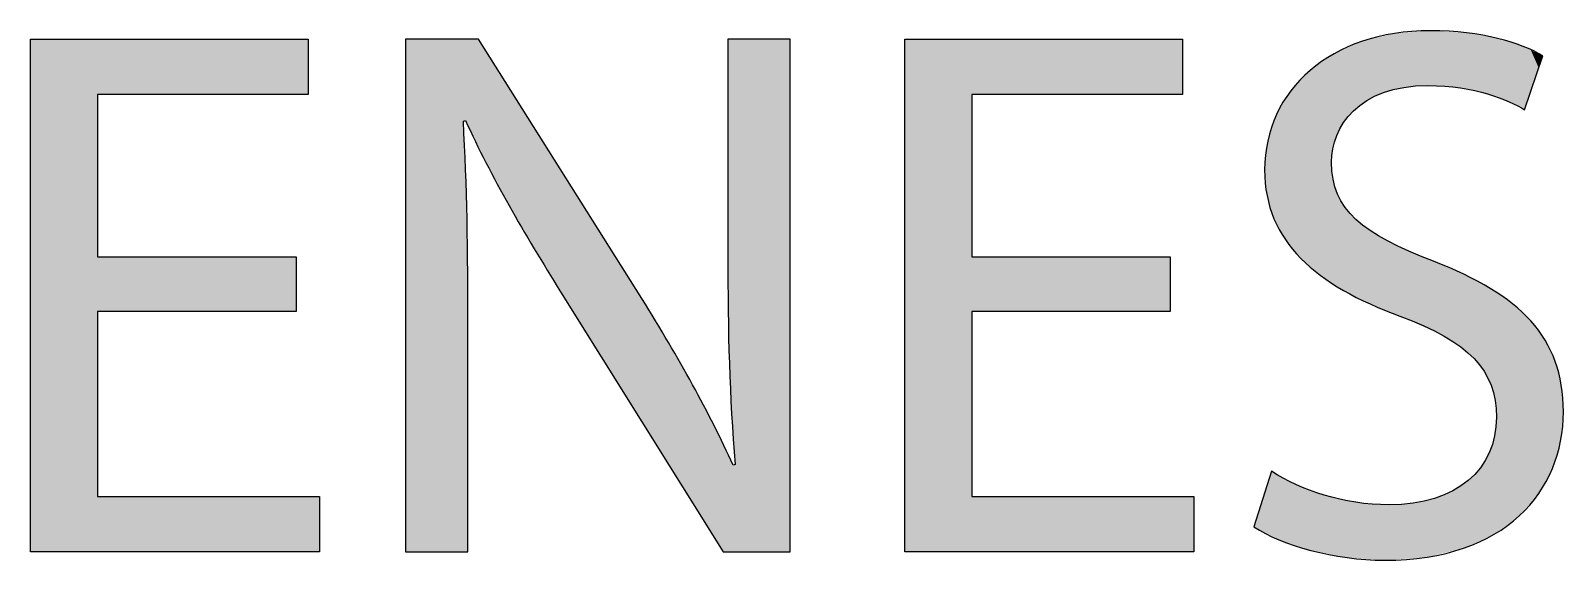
# Model space of a CAD drawing. Extents: x 0 to 360, y -268 to 0.
# Drawn here: x 241.93 to 247.97, y -194.03 to -191.95 of the extents above; entities that cross this region are included whole.
import ezdxf

# ---------------------------------------------------------------- set-up
doc = ezdxf.new("R2010")
doc.units = 0
doc.layers.add('LAYER_1', color=7, linetype='CONTINUOUS')

# ---------------------------------------------------------------- blocks, each defined once
blk = doc.blocks.new('*U341')
at = {"layer": 'LAYER_1', "color": 250, "extrusion": (0, 0, -1)}
for points in [[(-241.928, -194), (-241.928, -191.9792), (-242.1919, -194)], [(-242.1919, -194), (-241.928, -191.9792), (-242.1919, -191.9792)], [(-242.9747, -192.1983), (-242.9747, -191.9792), (-243.0229, -192.1983)], [(-243.0229, -192.1983), (-242.9747, -191.9792), (-243.0229, -191.9792)], [(-242.9747, -194), (-242.9747, -193.7813), (-243.0229, -194)], [(-243.0229, -194), (-242.9747, -193.7813), (-243.0229, -193.7813)], [(-243.0229, -194), (-243.0229, -193.7813), (-243.0677, -194)], [(-243.0677, -194), (-243.0229, -193.7813), (-243.0677, -193.7813)]]:
    blk.add_solid(points, dxfattribs=at)
at = {"layer": 'LAYER_1', "color": 250}
for points in [[(242.1919, -192.1983), (242.1919, -191.9792), (242.9747, -192.1983)], [(242.9747, -192.1983), (242.1919, -191.9792), (242.9747, -191.9792)], [(242.1919, -193.0526), (242.1919, -192.837), (242.9747, -193.0526)], [(242.9747, -193.0526), (242.1919, -192.837), (242.9747, -192.837)], [(242.1919, -194), (242.1919, -193.7813), (242.9747, -194)], [(242.9747, -194), (242.1919, -193.7813), (242.9747, -193.7813)]]:
    blk.add_solid(points, dxfattribs=at)
blk = doc.blocks.new('*U342')
at = {"layer": 'LAYER_1', "color": 250, "extrusion": (0, 0, -1)}
for points in [[(-243.4067, -194), (-243.4067, -191.9792), (-243.6347, -194)], [(-243.6347, -194), (-243.4067, -191.9792), (-243.6347, -191.9792)], [(-243.6347, -192.303), (-243.6347, -191.9792), (-243.6437, -192.3002)], [(-243.6437, -192.3002), (-243.6347, -191.9792), (-243.6437, -191.9792)], [(-243.6491, -192.3115), (-243.6437, -191.9792), (-243.6491, -191.9792)], [(-243.6527, -192.3188), (-243.6491, -191.9792), (-243.6527, -191.9792)], [(-243.6947, -192.4057), (-243.6527, -191.9792), (-243.6947, -191.9792)], [(-243.724, -192.4663), (-243.6947, -191.9792), (-243.724, -192.0256)], [(-244.6839, -193.2569), (-244.6779, -191.9792), (-244.6839, -191.9792)], [(-244.6986, -193.5042), (-244.6839, -191.9792), (-244.6986, -191.9792)], [(-244.7075, -193.6555), (-244.6986, -191.9792), (-244.7075, -191.9792)], [(-244.7075, -194), (-244.7075, -191.9792), (-244.9239, -194)], [(-244.9239, -194), (-244.7075, -191.9792), (-244.9239, -191.9792)], [(-243.8151, -192.6353), (-243.724, -192.0256), (-243.8151, -192.1703)], [(-244.0185, -192.9748), (-243.8151, -192.1703), (-244.0185, -192.4931)], [(-243.6347, -194), (-243.6347, -192.303), (-243.6437, -194)], [(-243.6437, -194), (-243.6347, -192.303), (-243.6437, -192.5438)], [(-243.6437, -194), (-243.6437, -192.5438), (-243.6491, -194)], [(-243.6491, -194), (-243.6437, -192.5438), (-243.6491, -192.6896)], [(-244.3389, -193.4869), (-244.0185, -192.4931), (-244.3389, -193.0017)], [(-243.6491, -194), (-243.6491, -192.6896), (-243.6527, -194)], [(-243.6527, -194), (-243.6491, -192.6896), (-243.6527, -193.1367)], [(-244.5389, -193.8065), (-244.3389, -193.0017), (-244.5389, -193.3413)], [(-244.66, -194), (-244.5389, -193.3413), (-244.66, -193.5817)], [(-244.66, -194), (-244.66, -193.5817), (-244.6779, -194)], [(-244.6779, -194), (-244.66, -193.5817), (-244.6779, -193.6173)], [(-244.6779, -194), (-244.6779, -193.6173), (-244.6839, -194)], [(-244.6839, -194), (-244.6779, -193.6173), (-244.6839, -193.6292)], [(-244.6839, -194), (-244.6839, -193.6292), (-244.6986, -194)], [(-244.6986, -194), (-244.6839, -193.6292), (-244.6986, -193.6583)], [(-244.6986, -194), (-244.6986, -193.6583), (-244.7075, -194)]]:
    blk.add_solid(points, dxfattribs=at)
at = {"layer": 'LAYER_1', "color": 250}
for points in [[(243.6437, -192.3002), (243.6437, -191.9792), (243.6491, -192.3115)], [(243.6491, -192.3115), (243.6491, -191.9792), (243.6527, -192.3188)], [(243.6527, -192.3188), (243.6527, -191.9792), (243.6947, -192.4057)], [(243.6947, -192.4057), (243.6947, -191.9792), (243.724, -192.4663)], [(244.6779, -192.8249), (244.6779, -191.9792), (244.6839, -193.2569)], [(244.6839, -193.2569), (244.6839, -191.9792), (244.6986, -193.5042)], [(244.6986, -193.5042), (244.6986, -191.9792), (244.7075, -193.6555)], [(243.724, -192.4663), (243.724, -192.0256), (243.8151, -192.6353)], [(243.8151, -192.6353), (243.8151, -192.1703), (244.0185, -192.9748)], [(244.0185, -192.9748), (244.0185, -192.4931), (244.3389, -193.4869)], [(244.3389, -193.4869), (244.3389, -193.0017), (244.5389, -193.8065)], [(244.5389, -193.8065), (244.5389, -193.3413), (244.66, -194)], [(244.7075, -194), (244.6986, -193.6583), (244.7075, -193.6555)]]:
    blk.add_solid(points, dxfattribs=at)
blk = doc.blocks.new('*U343')
at = {"layer": 'LAYER_1', "color": 250, "extrusion": (0, 0, -1)}
for points in [[(-245.3766, -194), (-245.3766, -191.9792), (-245.6405, -194)], [(-245.6405, -194), (-245.3766, -191.9792), (-245.6405, -191.9792)], [(-246.4232, -192.1983), (-246.4232, -191.9792), (-246.4707, -192.1983)], [(-246.4707, -192.1983), (-246.4232, -191.9792), (-246.4707, -191.9792)], [(-246.4232, -194), (-246.4232, -193.7813), (-246.4707, -194)], [(-246.4707, -194), (-246.4232, -193.7813), (-246.4707, -193.7813)], [(-246.4707, -194), (-246.4707, -193.7813), (-246.5162, -194)], [(-246.5162, -194), (-246.4707, -193.7813), (-246.5162, -193.7813)]]:
    blk.add_solid(points, dxfattribs=at)
at = {"layer": 'LAYER_1', "color": 250}
for points in [[(245.6405, -192.1983), (245.6405, -191.9792), (246.4232, -192.1983)], [(246.4232, -192.1983), (245.6405, -191.9792), (246.4232, -191.9792)], [(245.6405, -193.0526), (245.6405, -192.837), (246.4232, -193.0526)], [(246.4232, -193.0526), (245.6405, -192.837), (246.4232, -192.837)], [(245.6405, -194), (245.6405, -193.7813), (246.4232, -194)], [(246.4232, -194), (245.6405, -193.7813), (246.4232, -193.7813)]]:
    blk.add_solid(points, dxfattribs=at)
blk = doc.blocks.new('*U344')
at = {"layer": 'LAYER_1', "color": 250}
for points in [[(247.146, -192.262), (247.121, -192.0142), (247.146, -192.0032)], [(247.1545, -192.2554), (247.146, -192.0032), (247.1545, -191.9995)], [(247.1554, -192.2547), (247.1545, -191.9995), (247.1554, -191.9991)], [(247.1807, -192.2352), (247.1554, -191.9991), (247.1807, -191.9879)], [(247.198, -192.2218), (247.1807, -191.9879), (247.198, -191.9837)], [(247.2109, -192.2156), (247.198, -191.9837), (247.2109, -191.9806)], [(247.2111, -192.2155), (247.2109, -191.9806), (247.2111, -191.9805)], [(247.2638, -192.1903), (247.2111, -191.9805), (247.2638, -191.9677)], [(247.2686, -192.1891), (247.2638, -191.9677), (247.2686, -191.9666)], [(247.2804, -192.1861), (247.2686, -191.9666), (247.2804, -191.9637)], [(247.2865, -192.1845), (247.2804, -191.9637), (247.2865, -191.9622)], [(247.3076, -192.1791), (247.2865, -191.9622), (247.3076, -191.9571)], [(247.3286, -192.1737), (247.3076, -191.9571), (247.3286, -191.9555)], [(247.344, -192.1698), (247.3286, -191.9555), (247.344, -191.9543)], [(247.3815, -192.1669), (247.344, -191.9543), (247.3815, -191.9515)], [(247.4358, -192.1627), (247.3815, -191.9515), (247.4358, -191.9474)], [(247.4395, -192.1624), (247.4358, -191.9474), (247.4395, -191.9471)], [(247.4485, -192.1631), (247.4395, -191.9471), (247.4485, -191.9464)], [(247.4395, -192.1624), (247.4395, -191.9471), (247.4485, -192.1631)], [(247.4485, -192.1631), (247.4485, -191.9464), (247.4609, -192.164)], [(247.4609, -192.164), (247.4609, -191.9471), (247.4654, -192.1644)], [(247.4654, -192.1644), (247.4654, -191.9474), (247.5032, -192.1672)], [(247.5032, -192.1672), (247.5032, -191.9496), (247.5379, -192.1697)], [(247.5379, -192.1697), (247.5379, -191.9516), (247.5674, -192.1719)], [(247.5674, -192.1719), (247.5674, -191.9533), (247.569, -192.1723)], [(247.569, -192.1723), (247.569, -191.9534), (247.5799, -192.1747)], [(247.5799, -192.1747), (247.5799, -191.954), (247.581, -192.1749)], [(247.581, -192.1749), (247.581, -191.9541), (247.5916, -192.1773)], [(247.5916, -192.1773), (247.5916, -191.9547), (247.5983, -192.1788)], [(247.5983, -192.1788), (247.5983, -191.9559), (247.6214, -192.1839)], [(247.6214, -192.1839), (247.6214, -191.9601), (247.6462, -192.1894)], [(247.6462, -192.1894), (247.6462, -191.9645), (247.661, -192.1926)], [(247.661, -192.1926), (247.661, -191.9672), (247.675, -192.1957)], [(247.675, -192.1957), (247.675, -191.9697), (247.6811, -192.198)], [(247.6811, -192.198), (247.6811, -191.9708), (247.6851, -192.1994)], [(247.6851, -192.1994), (247.6851, -191.9715), (247.6884, -192.2006)], [(247.6884, -192.2006), (247.6884, -191.9721), (247.7012, -192.2053)], [(247.7012, -192.2053), (247.7012, -191.9744), (247.7024, -192.2057)], [(247.7024, -192.2057), (247.7024, -191.9746), (247.7044, -192.2065)], [(247.7044, -192.2065), (247.7044, -191.975), (247.7096, -192.2084)], [(247.7096, -192.2084), (247.7096, -191.9759), (247.7143, -192.2101)], [(247.7143, -192.2101), (247.7143, -191.9767), (247.76, -192.2268)], [(247.76, -192.2268), (247.76, -191.9911), (247.7732, -192.2337)], [(247.7732, -192.2337), (247.7732, -191.9953), (247.7999, -192.2475)], [(247.0306, -192.9204), (247.0148, -192.0748), (247.0306, -192.0639)], [(247.0592, -192.9391), (247.0306, -192.0639), (247.0592, -192.044)], [(247.0306, -192.9204), (247.0306, -192.0639), (247.0592, -192.9391)], [(247.0642, -192.4123), (247.0592, -192.044), (247.0642, -192.0405)], [(247.065, -192.4097), (247.0642, -192.0405), (247.065, -192.04)], [(247.0692, -192.3955), (247.065, -192.04), (247.0692, -192.037)], [(247.0798, -192.3595), (247.0692, -192.037), (247.0798, -192.0324)], [(247.0827, -192.3541), (247.0798, -192.0324), (247.0827, -192.0311)], [(247.106, -192.3102), (247.0827, -192.0311), (247.106, -192.0208)], [(247.1068, -192.3086), (247.106, -192.0208), (247.1068, -192.0205)], [(247.1127, -192.3017), (247.1068, -192.0205), (247.1127, -192.0179)], [(247.121, -192.2918), (247.1127, -192.0179), (247.121, -192.0142)], [(247.7999, -192.2475), (247.7999, -192.0036), (247.8149, -192.2553)], [(247.8149, -192.2553), (247.8149, -192.0083), (247.8205, -192.2582)], [(246.9746, -192.8752), (246.9382, -192.1412), (246.9746, -192.1027)], [(246.9781, -192.8783), (246.9746, -192.1027), (246.9781, -192.1003)], [(246.9746, -192.8752), (246.9746, -192.1027), (246.9781, -192.8783)], [(247.0148, -192.9101), (246.9781, -192.1003), (247.0148, -192.0748)], [(246.9781, -192.8783), (246.9781, -192.1003), (247.0148, -192.9101)], [(247.0148, -192.9101), (247.0148, -192.0748), (247.0306, -192.9204)], [(246.8984, -192.7954), (246.877, -192.2187), (246.8984, -192.1832)], [(246.9185, -192.8198), (246.8984, -192.1832), (246.9185, -192.1619)], [(246.8984, -192.7954), (246.8984, -192.1832), (246.9185, -192.8198)], [(246.9382, -192.8436), (246.9185, -192.1619), (246.9382, -192.1412)], [(246.9185, -192.8198), (246.9185, -192.1619), (246.9382, -192.8436)], [(246.9382, -192.8436), (246.9382, -192.1412), (246.9746, -192.8752)], [(246.877, -192.7695), (246.8517, -192.2607), (246.877, -192.2187)], [(246.877, -192.7695), (246.877, -192.2187), (246.8984, -192.7954)], [(246.8421, -192.7054), (246.8322, -192.3064), (246.8421, -192.2766)], [(246.8517, -192.723), (246.8421, -192.2766), (246.8517, -192.2607)], [(246.8421, -192.7054), (246.8421, -192.2766), (246.8517, -192.723)], [(246.8517, -192.723), (246.8517, -192.2607), (246.877, -192.7695)], [(246.8221, -192.6539), (246.8072, -192.3812), (246.8221, -192.3365)], [(246.8322, -192.6872), (246.8221, -192.3365), (246.8322, -192.3064)], [(246.8221, -192.6539), (246.8221, -192.3365), (246.8322, -192.6872)], [(246.8322, -192.6872), (246.8322, -192.3064), (246.8421, -192.7054)], [(246.8047, -192.5959), (246.7953, -192.4952), (246.8047, -192.4058)], [(246.8072, -192.6045), (246.8047, -192.4058), (246.8072, -192.3812)], [(246.8047, -192.5959), (246.8047, -192.4058), (246.8072, -192.6045)], [(246.8072, -192.6045), (246.8072, -192.3812), (246.8221, -192.6539)], [(247.0592, -192.9391), (247.0592, -192.4649), (247.0642, -192.9424)], [(247.0642, -192.9424), (247.0642, -192.5226), (247.065, -192.9429)], [(247.065, -192.9429), (247.065, -192.5315), (247.0692, -192.9457)], [(247.0692, -192.9457), (247.0692, -192.5456), (247.0798, -192.9526)], [(247.0798, -192.9526), (247.0798, -192.5809), (247.0827, -192.9545)], [(247.0827, -192.9545), (247.0827, -192.5904), (247.106, -192.9697)], [(247.106, -192.9697), (247.106, -192.6312), (247.1068, -192.9701)], [(247.1068, -192.9701), (247.1068, -192.6327), (247.1127, -192.9731)], [(247.1127, -192.9731), (247.1127, -192.6429), (247.121, -192.9773)], [(247.121, -192.9773), (247.121, -192.6521), (247.146, -192.99)], [(247.146, -192.99), (247.146, -192.6798), (247.1545, -192.9943)], [(247.1545, -192.9943), (247.1545, -192.6893), (247.1554, -192.9948)], [(247.1554, -192.9948), (247.1554, -192.6903), (247.1807, -193.0076)], [(247.1807, -193.0076), (247.1807, -192.7101), (247.198, -193.0164)], [(247.198, -193.0164), (247.198, -192.7236), (247.2109, -193.023)], [(247.2109, -193.023), (247.2109, -192.7336), (247.2111, -193.0231)], [(247.2111, -193.0231), (247.2111, -192.7338), (247.2638, -193.0444)], [(247.2638, -193.0444), (247.2638, -192.7651), (247.2686, -193.0463)], [(247.2686, -193.0463), (247.2686, -192.768), (247.2804, -193.0511)], [(247.2804, -193.0511), (247.2804, -192.7749), (247.2865, -193.0536)], [(247.2865, -193.0536), (247.2865, -192.7777), (247.3076, -193.0621)], [(247.3076, -193.0621), (247.3076, -192.787), (247.3286, -193.0706)], [(247.3286, -193.0706), (247.3286, -192.7963), (247.344, -193.0776)], [(247.344, -193.0776), (247.344, -192.8031), (247.3815, -193.0945)], [(247.3815, -193.0945), (247.3815, -192.8197), (247.4358, -193.1192)], [(247.4358, -193.1192), (247.4358, -192.8438), (247.4395, -193.1209)], [(247.4395, -193.1209), (247.4395, -192.8454), (247.4485, -193.1249)], [(247.4485, -193.1249), (247.4485, -192.8494), (247.4609, -193.1305)], [(247.4609, -193.1305), (247.4609, -192.8549), (247.4654, -193.1326)], [(247.4654, -193.1326), (247.4654, -192.8568), (247.5032, -193.1498)], [(247.5032, -193.1498), (247.5032, -192.873), (247.5379, -193.1723)], [(247.5379, -193.1723), (247.5379, -192.8877), (247.5674, -193.1915)], [(247.5674, -193.1915), (247.5674, -192.9003), (247.569, -193.1925)], [(247.569, -193.1925), (247.569, -192.901), (247.5799, -193.2021)], [(247.5799, -193.2021), (247.5799, -192.9056), (247.581, -193.2031)], [(247.581, -193.2031), (247.581, -192.9061), (247.5916, -193.2124)], [(247.5916, -193.2124), (247.5916, -192.9118), (247.5983, -193.2182)], [(247.5983, -193.2182), (247.5983, -192.9153), (247.6214, -193.2385)], [(247.6214, -193.2385), (247.6214, -192.9276), (247.6462, -193.2698)], [(247.6462, -193.2698), (247.6462, -192.9409), (247.661, -193.2884)], [(247.661, -193.2884), (247.661, -192.9487), (247.675, -193.3162)], [(247.675, -193.3162), (247.675, -192.9562), (247.6811, -193.3284)], [(247.6811, -193.3284), (247.6811, -192.9594), (247.6851, -193.3365)], [(247.6851, -193.3365), (247.6851, -192.9616), (247.6884, -193.343)], [(247.6884, -193.343), (247.6884, -192.9639), (247.7012, -193.391)], [(247.7012, -193.391), (247.7012, -192.9727), (247.7024, -193.3955)], [(247.7024, -193.3955), (247.7024, -192.9735), (247.7044, -193.4031)], [(247.7044, -193.4031), (247.7044, -192.9749), (247.7096, -193.4695)], [(247.7096, -193.9241), (247.7044, -193.5222), (247.7096, -193.4695)], [(247.7012, -193.9303), (247.6884, -193.5865), (247.7012, -193.5466)], [(247.7024, -193.9295), (247.7012, -193.5466), (247.7024, -193.5429)], [(247.7044, -193.928), (247.7024, -193.5429), (247.7044, -193.5222)], [(247.675, -193.9423), (247.661, -193.6434), (247.675, -193.6197)], [(247.6811, -193.9395), (247.675, -193.6197), (247.6811, -193.6094)], [(247.6851, -193.9377), (247.6811, -193.6094), (247.6851, -193.5968)], [(247.6884, -193.9362), (247.6851, -193.5968), (247.6884, -193.5865)], [(246.8221, -193.9371), (246.8072, -193.7298), (246.8221, -193.6824)], [(246.8221, -193.9371), (246.8221, -193.6824), (246.8322, -193.9422)], [(246.8322, -193.9422), (246.8322, -193.6879), (246.8421, -193.9474)], [(246.8421, -193.9474), (246.8421, -193.6932), (246.8517, -193.9523)], [(247.6214, -193.9667), (247.5983, -193.7184), (247.6214, -193.6942)], [(247.6462, -193.9554), (247.6214, -193.6942), (247.6462, -193.6682)], [(247.661, -193.9487), (247.6462, -193.6682), (247.661, -193.6434)], [(246.8047, -193.928), (246.7953, -193.7679), (246.8047, -193.738)], [(246.8072, -193.9294), (246.8047, -193.738), (246.8072, -193.7298)], [(246.8047, -193.928), (246.8047, -193.738), (246.8072, -193.9294)], [(246.8072, -193.9294), (246.8072, -193.7298), (246.8221, -193.9371)], [(246.8517, -193.9523), (246.8517, -193.6984), (246.877, -193.9607)], [(246.877, -193.9607), (246.877, -193.7122), (246.8984, -193.9678)], [(246.8984, -193.9678), (246.8984, -193.7238), (246.9185, -193.9745)], [(246.9185, -193.9745), (246.9185, -193.7347), (246.9382, -193.9809)], [(246.9382, -193.9809), (246.9382, -193.742), (246.9746, -193.993)], [(246.9746, -193.993), (246.9746, -193.7556), (246.9781, -193.9942)], [(247.5674, -193.9887), (247.5379, -193.759), (247.5674, -193.7392)], [(247.569, -193.9883), (247.5674, -193.7392), (247.569, -193.7381)], [(247.5799, -193.9856), (247.569, -193.7381), (247.5799, -193.7308)], [(247.581, -193.9851), (247.5799, -193.7308), (247.581, -193.73)], [(247.5916, -193.9803), (247.581, -193.73), (247.5916, -193.7229)], [(247.5983, -193.9772), (247.5916, -193.7229), (247.5983, -193.7184)], [(246.7953, -193.9232), (246.7532, -193.9015), (246.7953, -193.7679)], [(246.7953, -193.9232), (246.7953, -193.7679), (246.8047, -193.928)], [(246.9781, -193.9942), (246.9781, -193.757), (247.0148, -194.0015)], [(247.0148, -194.0015), (247.0148, -193.7707), (247.0306, -194.0046)], [(247.0306, -194.0046), (247.0306, -193.7765), (247.0592, -194.0103)], [(247.0592, -194.0103), (247.0592, -193.7829), (247.0642, -194.0113)], [(247.0642, -194.0113), (247.0642, -193.7841), (247.065, -194.0115)], [(247.065, -194.0115), (247.065, -193.7843), (247.0692, -194.0123)], [(247.0692, -194.0123), (247.0692, -193.7852), (247.0798, -194.0144)], [(247.0798, -194.0144), (247.0798, -193.7876), (247.0827, -194.015)], [(247.0827, -194.015), (247.0827, -193.7882), (247.106, -194.0197)], [(247.106, -194.0197), (247.106, -193.7934), (247.1068, -194.0198)], [(247.1068, -194.0198), (247.1068, -193.7936), (247.1127, -194.021)], [(247.1127, -194.021), (247.1127, -193.7949), (247.121, -194.0226)], [(247.121, -194.0226), (247.121, -193.7968), (247.146, -194.0244)], [(247.146, -194.0244), (247.146, -193.8024), (247.1545, -194.025)], [(247.1545, -194.025), (247.1545, -193.8043), (247.1554, -194.0251)], [(247.1554, -194.0251), (247.1554, -193.8044), (247.1807, -194.0269)], [(247.1807, -194.0269), (247.1807, -193.8063), (247.198, -194.0281)], [(247.198, -194.0281), (247.198, -193.8076), (247.2109, -194.029)], [(247.2109, -194.029), (247.2109, -193.8086), (247.2111, -194.029)], [(247.2111, -194.029), (247.2111, -193.8086), (247.2638, -194.0328)], [(247.2638, -194.0328), (247.2638, -193.8126), (247.2686, -194.0331)], [(247.3076, -194.0302), (247.2865, -193.8144), (247.3076, -193.8129)], [(247.3286, -194.0287), (247.3076, -193.8129), (247.3286, -193.8115)], [(247.344, -194.0276), (247.3286, -193.8115), (247.344, -193.8104)], [(247.3815, -194.0248), (247.344, -193.8104), (247.3815, -193.8079)], [(247.4358, -194.0208), (247.3815, -193.8079), (247.4358, -193.7958)], [(247.4395, -194.0199), (247.4358, -193.7958), (247.4395, -193.7949)], [(247.4485, -194.0177), (247.4395, -193.7949), (247.4485, -193.7929)], [(247.4609, -194.0147), (247.4485, -193.7929), (247.4609, -193.7902)], [(247.4654, -194.0136), (247.4609, -193.7902), (247.4654, -193.7892)], [(247.5032, -194.0043), (247.4654, -193.7892), (247.5032, -193.7734)], [(247.5379, -193.9959), (247.5032, -193.7734), (247.5379, -193.759)]]:
    blk.add_solid(points, dxfattribs=at)
at = {"layer": 'LAYER_1', "color": 250, "extrusion": (0, 0, -1)}
for points in [[(-247.146, -192.262), (-247.146, -192.0032), (-247.1545, -192.2554)], [(-247.1545, -192.2554), (-247.1545, -191.9995), (-247.1554, -192.2547)], [(-247.1554, -192.2547), (-247.1554, -191.9991), (-247.1807, -192.2352)], [(-247.1807, -192.2352), (-247.1807, -191.9879), (-247.198, -192.2218)], [(-247.198, -192.2218), (-247.198, -191.9837), (-247.2109, -192.2156)], [(-247.2109, -192.2156), (-247.2109, -191.9806), (-247.2111, -192.2155)], [(-247.2111, -192.2155), (-247.2111, -191.9805), (-247.2638, -192.1903)], [(-247.2638, -192.1903), (-247.2638, -191.9677), (-247.2686, -192.1891)], [(-247.2686, -192.1891), (-247.2686, -191.9666), (-247.2804, -192.1861)], [(-247.2804, -192.1861), (-247.2804, -191.9637), (-247.2865, -192.1845)], [(-247.2865, -192.1845), (-247.2865, -191.9622), (-247.3076, -192.1791)], [(-247.3076, -192.1791), (-247.3076, -191.9571), (-247.3286, -192.1737)], [(-247.3286, -192.1737), (-247.3286, -191.9555), (-247.344, -192.1698)], [(-247.344, -192.1698), (-247.344, -191.9543), (-247.3815, -192.1669)], [(-247.3815, -192.1669), (-247.3815, -191.9515), (-247.4358, -192.1627)], [(-247.4358, -192.1627), (-247.4358, -191.9474), (-247.4395, -192.1624)], [(-247.4609, -192.164), (-247.4485, -191.9464), (-247.4609, -191.9471)], [(-247.4654, -192.1644), (-247.4609, -191.9471), (-247.4654, -191.9474)], [(-247.5032, -192.1672), (-247.4654, -191.9474), (-247.5032, -191.9496)], [(-247.5379, -192.1697), (-247.5032, -191.9496), (-247.5379, -191.9516)], [(-247.5674, -192.1719), (-247.5379, -191.9516), (-247.5674, -191.9533)], [(-247.569, -192.1723), (-247.5674, -191.9533), (-247.569, -191.9534)], [(-247.5799, -192.1747), (-247.569, -191.9534), (-247.5799, -191.954)], [(-247.581, -192.1749), (-247.5799, -191.954), (-247.581, -191.9541)], [(-247.5916, -192.1773), (-247.581, -191.9541), (-247.5916, -191.9547)], [(-247.5983, -192.1788), (-247.5916, -191.9547), (-247.5983, -191.9559)], [(-247.6214, -192.1839), (-247.5983, -191.9559), (-247.6214, -191.9601)], [(-247.6462, -192.1894), (-247.6214, -191.9601), (-247.6462, -191.9645)], [(-247.661, -192.1926), (-247.6462, -191.9645), (-247.661, -191.9672)], [(-247.675, -192.1957), (-247.661, -191.9672), (-247.675, -191.9697)], [(-247.6811, -192.198), (-247.675, -191.9697), (-247.6811, -191.9708)], [(-247.6851, -192.1994), (-247.6811, -191.9708), (-247.6851, -191.9715)], [(-247.6884, -192.2006), (-247.6851, -191.9715), (-247.6884, -191.9721)], [(-247.7012, -192.2053), (-247.6884, -191.9721), (-247.7012, -191.9744)], [(-247.7024, -192.2057), (-247.7012, -191.9744), (-247.7024, -191.9746)], [(-247.7044, -192.2065), (-247.7024, -191.9746), (-247.7044, -191.975)], [(-247.7096, -192.2084), (-247.7044, -191.975), (-247.7096, -191.9759)], [(-247.7143, -192.2101), (-247.7096, -191.9759), (-247.7143, -191.9767)], [(-247.76, -192.2268), (-247.7143, -191.9767), (-247.76, -191.9911)], [(-247.7732, -192.2337), (-247.76, -191.9911), (-247.7732, -191.9953)], [(-247.7999, -192.2475), (-247.7732, -191.9953), (-247.7999, -192.0036)], [(-247.0592, -192.4649), (-247.0592, -192.044), (-247.0642, -192.4123)], [(-247.0642, -192.4123), (-247.0642, -192.0405), (-247.065, -192.4097)], [(-247.065, -192.4097), (-247.065, -192.04), (-247.0692, -192.3955)], [(-247.0692, -192.3955), (-247.0692, -192.037), (-247.0798, -192.3595)], [(-247.0798, -192.3595), (-247.0798, -192.0324), (-247.0827, -192.3541)], [(-247.0827, -192.3541), (-247.0827, -192.0311), (-247.106, -192.3102)], [(-247.106, -192.3102), (-247.106, -192.0208), (-247.1068, -192.3086)], [(-247.1068, -192.3086), (-247.1068, -192.0205), (-247.1127, -192.3017)], [(-247.1127, -192.3017), (-247.1127, -192.0179), (-247.121, -192.2918)], [(-247.121, -192.2918), (-247.121, -192.0142), (-247.146, -192.262)], [(-247.8149, -192.2553), (-247.7999, -192.0036), (-247.8149, -192.0083)], [(-247.8205, -192.2582), (-247.8149, -192.0083), (-247.8205, -192.011)], [(-247.8205, -192.2582), (-247.8205, -192.011), (-247.8453, -192.1845)], [(-247.8453, -192.1845), (-247.8205, -192.011), (-247.8453, -192.0229)], [(-247.8453, -192.1845), (-247.8453, -192.0229), (-247.8762, -192.0928)], [(-247.8762, -192.0928), (-247.8453, -192.0229), (-247.8762, -192.0376)], [(-247.8762, -192.0928), (-247.8762, -192.0376), (-247.8922, -192.0453)], [(-247.0642, -192.9424), (-247.0592, -192.4649), (-247.0642, -192.5226)], [(-247.065, -192.9429), (-247.0642, -192.5226), (-247.065, -192.5315)], [(-247.0692, -192.9457), (-247.065, -192.5315), (-247.0692, -192.5456)], [(-247.0798, -192.9526), (-247.0692, -192.5456), (-247.0798, -192.5809)], [(-247.0827, -192.9545), (-247.0798, -192.5809), (-247.0827, -192.5904)], [(-247.106, -192.9697), (-247.0827, -192.5904), (-247.106, -192.6312)], [(-247.1068, -192.9701), (-247.106, -192.6312), (-247.1068, -192.6327)], [(-247.1127, -192.9731), (-247.1068, -192.6327), (-247.1127, -192.6429)], [(-247.121, -192.9773), (-247.1127, -192.6429), (-247.121, -192.6521)], [(-247.146, -192.99), (-247.121, -192.6521), (-247.146, -192.6798)], [(-247.1545, -192.9943), (-247.146, -192.6798), (-247.1545, -192.6893)], [(-247.1554, -192.9948), (-247.1545, -192.6893), (-247.1554, -192.6903)], [(-247.1807, -193.0076), (-247.1554, -192.6903), (-247.1807, -192.7101)], [(-247.198, -193.0164), (-247.1807, -192.7101), (-247.198, -192.7236)], [(-247.2109, -193.023), (-247.198, -192.7236), (-247.2109, -192.7336)], [(-247.2111, -193.0231), (-247.2109, -192.7336), (-247.2111, -192.7338)], [(-247.2638, -193.0444), (-247.2111, -192.7338), (-247.2638, -192.7651)], [(-247.2686, -193.0463), (-247.2638, -192.7651), (-247.2686, -192.768)], [(-247.2804, -193.0511), (-247.2686, -192.768), (-247.2804, -192.7749)], [(-247.2865, -193.0536), (-247.2804, -192.7749), (-247.2865, -192.7777)], [(-247.3076, -193.0621), (-247.2865, -192.7777), (-247.3076, -192.787)], [(-247.3286, -193.0706), (-247.3076, -192.787), (-247.3286, -192.7963)], [(-247.344, -193.0776), (-247.3286, -192.7963), (-247.344, -192.8031)], [(-247.3815, -193.0945), (-247.344, -192.8031), (-247.3815, -192.8197)], [(-247.4358, -193.1192), (-247.3815, -192.8197), (-247.4358, -192.8438)], [(-247.4395, -193.1209), (-247.4358, -192.8438), (-247.4395, -192.8454)], [(-247.4485, -193.1249), (-247.4395, -192.8454), (-247.4485, -192.8494)], [(-247.4609, -193.1305), (-247.4485, -192.8494), (-247.4609, -192.8549)], [(-247.4654, -193.1326), (-247.4609, -192.8549), (-247.4654, -192.8568)], [(-247.5032, -193.1498), (-247.4654, -192.8568), (-247.5032, -192.873)], [(-247.5379, -193.1723), (-247.5032, -192.873), (-247.5379, -192.8877)], [(-247.5674, -193.1915), (-247.5379, -192.8877), (-247.5674, -192.9003)], [(-247.569, -193.1925), (-247.5674, -192.9003), (-247.569, -192.901)], [(-247.5799, -193.2021), (-247.569, -192.901), (-247.5799, -192.9056)], [(-247.581, -193.2031), (-247.5799, -192.9056), (-247.581, -192.9061)], [(-247.5916, -193.2124), (-247.581, -192.9061), (-247.5916, -192.9118)], [(-247.5983, -193.2182), (-247.5916, -192.9118), (-247.5983, -192.9153)], [(-247.6214, -193.2385), (-247.5983, -192.9153), (-247.6214, -192.9276)], [(-247.6462, -193.2698), (-247.6214, -192.9276), (-247.6462, -192.9409)], [(-247.661, -193.2884), (-247.6462, -192.9409), (-247.661, -192.9487)], [(-247.675, -193.3162), (-247.661, -192.9487), (-247.675, -192.9562)], [(-247.6811, -193.3284), (-247.675, -192.9562), (-247.6811, -192.9594)], [(-247.6851, -193.3365), (-247.6811, -192.9594), (-247.6851, -192.9616)], [(-247.6884, -193.343), (-247.6851, -192.9616), (-247.6884, -192.9639)], [(-247.7012, -193.391), (-247.6884, -192.9639), (-247.7012, -192.9727)], [(-247.7024, -193.3955), (-247.7012, -192.9727), (-247.7024, -192.9735)], [(-247.7044, -193.4031), (-247.7024, -192.9735), (-247.7044, -192.9749)], [(-247.7096, -193.4695), (-247.7044, -192.9749), (-247.7096, -192.9785)], [(-247.7096, -193.9241), (-247.7096, -192.9785), (-247.7143, -193.9207)], [(-247.7143, -193.9207), (-247.7096, -192.9785), (-247.7143, -192.9817)], [(-247.7143, -193.9207), (-247.7143, -192.9817), (-247.76, -193.887)], [(-247.76, -193.887), (-247.7143, -192.9817), (-247.76, -193.0133)], [(-247.76, -193.887), (-247.76, -193.0133), (-247.7732, -193.8773)], [(-247.7732, -193.8773), (-247.76, -193.0133), (-247.7732, -193.0225)], [(-247.7732, -193.8773), (-247.7732, -193.0225), (-247.7999, -193.8577)], [(-247.7999, -193.8577), (-247.7732, -193.0225), (-247.7999, -193.0474)], [(-247.7999, -193.8577), (-247.7999, -193.0474), (-247.8149, -193.8405)], [(-247.8149, -193.8405), (-247.7999, -193.0474), (-247.8149, -193.0615)], [(-247.8149, -193.8405), (-247.8149, -193.0615), (-247.8205, -193.8341)], [(-247.8205, -193.8341), (-247.8149, -193.0615), (-247.8205, -193.0667)], [(-247.8205, -193.8341), (-247.8205, -193.0667), (-247.8453, -193.8057)], [(-247.8453, -193.8057), (-247.8205, -193.0667), (-247.8453, -193.0899)], [(-247.8453, -193.8057), (-247.8453, -193.0899), (-247.8762, -193.7705)], [(-247.8762, -193.7705), (-247.8453, -193.0899), (-247.8762, -193.1313)], [(-247.8762, -193.7705), (-247.8762, -193.1313), (-247.8922, -193.7412)], [(-247.8922, -193.7412), (-247.8762, -193.1313), (-247.8922, -193.1528)], [(-247.8922, -193.7412), (-247.8922, -193.1528), (-247.9014, -193.7244)], [(-247.9014, -193.7244), (-247.8922, -193.1528), (-247.9014, -193.1651)], [(-247.9014, -193.7244), (-247.9014, -193.1651), (-247.9304, -193.6714)], [(-247.9304, -193.6714), (-247.9014, -193.1651), (-247.9304, -193.226)], [(-247.9304, -193.6714), (-247.9304, -193.226), (-247.9415, -193.6344)], [(-247.9415, -193.6344), (-247.9304, -193.226), (-247.9415, -193.2492)], [(-247.9415, -193.6344), (-247.9415, -193.2492), (-247.9628, -193.5631)], [(-247.9628, -193.5631), (-247.9415, -193.2492), (-247.9628, -193.3326)], [(-247.9628, -193.5631), (-247.9628, -193.3326), (-247.9655, -193.5341)], [(-247.9655, -193.5341), (-247.9628, -193.3326), (-247.9655, -193.3432)], [(-247.9655, -193.5341), (-247.9655, -193.3432), (-247.9735, -193.4485)], [(-247.7012, -193.9303), (-247.7012, -193.5466), (-247.7024, -193.9295)], [(-247.7024, -193.9295), (-247.7024, -193.5429), (-247.7044, -193.928)], [(-247.7044, -193.928), (-247.7044, -193.5222), (-247.7096, -193.9241)], [(-247.675, -193.9423), (-247.675, -193.6197), (-247.6811, -193.9395)], [(-247.6811, -193.9395), (-247.6811, -193.6094), (-247.6851, -193.9377)], [(-247.6851, -193.9377), (-247.6851, -193.5968), (-247.6884, -193.9362)], [(-247.6884, -193.9362), (-247.6884, -193.5865), (-247.7012, -193.9303)], [(-246.8322, -193.9422), (-246.8221, -193.6824), (-246.8322, -193.6879)], [(-246.8421, -193.9474), (-246.8322, -193.6879), (-246.8421, -193.6932)], [(-246.8517, -193.9523), (-246.8421, -193.6932), (-246.8517, -193.6984)], [(-247.6214, -193.9667), (-247.6214, -193.6942), (-247.6462, -193.9554)], [(-247.6462, -193.9554), (-247.6462, -193.6682), (-247.661, -193.9487)], [(-247.661, -193.9487), (-247.661, -193.6434), (-247.675, -193.9423)], [(-246.877, -193.9607), (-246.8517, -193.6984), (-246.877, -193.7122)], [(-246.8984, -193.9678), (-246.877, -193.7122), (-246.8984, -193.7238)], [(-246.9185, -193.9745), (-246.8984, -193.7238), (-246.9185, -193.7347)], [(-246.9382, -193.9809), (-246.9185, -193.7347), (-246.9382, -193.742)], [(-246.9746, -193.993), (-246.9382, -193.742), (-246.9746, -193.7556)], [(-246.9781, -193.9942), (-246.9746, -193.7556), (-246.9781, -193.757)], [(-247.5674, -193.9887), (-247.5674, -193.7392), (-247.569, -193.9883)], [(-247.569, -193.9883), (-247.569, -193.7381), (-247.5799, -193.9856)], [(-247.5799, -193.9856), (-247.5799, -193.7308), (-247.581, -193.9851)], [(-247.581, -193.9851), (-247.581, -193.73), (-247.5916, -193.9803)], [(-247.5916, -193.9803), (-247.5916, -193.7229), (-247.5983, -193.9772)], [(-247.5983, -193.9772), (-247.5983, -193.7184), (-247.6214, -193.9667)], [(-247.0148, -194.0015), (-246.9781, -193.757), (-247.0148, -193.7707)], [(-247.0306, -194.0046), (-247.0148, -193.7707), (-247.0306, -193.7765)], [(-247.0592, -194.0103), (-247.0306, -193.7765), (-247.0592, -193.7829)], [(-247.0642, -194.0113), (-247.0592, -193.7829), (-247.0642, -193.7841)], [(-247.065, -194.0115), (-247.0642, -193.7841), (-247.065, -193.7843)], [(-247.0692, -194.0123), (-247.065, -193.7843), (-247.0692, -193.7852)], [(-247.0798, -194.0144), (-247.0692, -193.7852), (-247.0798, -193.7876)], [(-247.0827, -194.015), (-247.0798, -193.7876), (-247.0827, -193.7882)], [(-247.106, -194.0197), (-247.0827, -193.7882), (-247.106, -193.7934)], [(-247.1068, -194.0198), (-247.106, -193.7934), (-247.1068, -193.7936)], [(-247.1127, -194.021), (-247.1068, -193.7936), (-247.1127, -193.7949)], [(-247.121, -194.0226), (-247.1127, -193.7949), (-247.121, -193.7968)], [(-247.146, -194.0244), (-247.121, -193.7968), (-247.146, -193.8024)], [(-247.1545, -194.025), (-247.146, -193.8024), (-247.1545, -193.8043)], [(-247.1554, -194.0251), (-247.1545, -193.8043), (-247.1554, -193.8044)], [(-247.1807, -194.0269), (-247.1554, -193.8044), (-247.1807, -193.8063)], [(-247.198, -194.0281), (-247.1807, -193.8063), (-247.198, -193.8076)], [(-247.2109, -194.029), (-247.198, -193.8076), (-247.2109, -193.8086)], [(-247.2111, -194.029), (-247.2109, -193.8086), (-247.2111, -193.8086)], [(-247.2638, -194.0328), (-247.2111, -193.8086), (-247.2638, -193.8126)], [(-247.2686, -194.0331), (-247.2638, -193.8126), (-247.2686, -193.813)], [(-247.2686, -194.0331), (-247.2686, -193.813), (-247.2804, -194.0323)], [(-247.2804, -194.0323), (-247.2686, -193.813), (-247.2804, -193.8139)], [(-247.2804, -194.0323), (-247.2804, -193.8139), (-247.2865, -194.0318)], [(-247.2865, -194.0318), (-247.2804, -193.8139), (-247.2865, -193.8144)], [(-247.2865, -194.0318), (-247.2865, -193.8144), (-247.3076, -194.0302)], [(-247.3076, -194.0302), (-247.3076, -193.8129), (-247.3286, -194.0287)], [(-247.3286, -194.0287), (-247.3286, -193.8115), (-247.344, -194.0276)], [(-247.344, -194.0276), (-247.344, -193.8104), (-247.3815, -194.0248)], [(-247.3815, -194.0248), (-247.3815, -193.8079), (-247.4358, -194.0208)], [(-247.4358, -194.0208), (-247.4358, -193.7958), (-247.4395, -194.0199)], [(-247.4395, -194.0199), (-247.4395, -193.7949), (-247.4485, -194.0177)], [(-247.4485, -194.0177), (-247.4485, -193.7929), (-247.4609, -194.0147)], [(-247.4609, -194.0147), (-247.4609, -193.7902), (-247.4654, -194.0136)], [(-247.4654, -194.0136), (-247.4654, -193.7892), (-247.5032, -194.0043)], [(-247.5032, -194.0043), (-247.5032, -193.7734), (-247.5379, -193.9959)], [(-247.5379, -193.9959), (-247.5379, -193.759), (-247.5674, -193.9887)]]:
    blk.add_solid(points, dxfattribs=at)
blk = doc.blocks.new('BLOCK_43')
at = {"layer": 'LAYER_1'}
for points in [[(242.9747, -193.0526), (242.1919, -193.0526), (242.1919, -193.7813), (243.0677, -193.7813), (243.0677, -194), (241.928, -194), (241.928, -191.9792), (243.0229, -191.9792), (243.0229, -192.1983), (242.1919, -192.1983), (242.1919, -192.837), (242.9747, -192.837), (242.9747, -193.0526)], [(246.4232, -193.0526), (245.6405, -193.0526), (245.6405, -193.7813), (246.5162, -193.7813), (246.5162, -194), (245.3766, -194), (245.3766, -191.9792), (246.4707, -191.9792), (246.4707, -192.1983), (245.6405, -192.1983), (245.6405, -192.837), (246.4232, -192.837), (246.4232, -193.0526)]]:
    blk.add_lwpolyline(points, dxfattribs=at)
for points, knots in [([(243.4067, -194), (243.4067, -194), (243.4067, -191.9792), (243.4067, -191.9792), (243.4067, -191.9792), (243.6947, -191.9792), (243.6947, -191.9792), (243.6947, -191.9792), (244.3389, -193.0017), (244.3389, -193.0017), (244.4857, -193.2387), (244.6056, -193.4516), (244.6986, -193.6583), (244.6986, -193.6583), (244.7075, -193.6555), (244.7075, -193.6555), (244.6841, -193.3854), (244.6779, -193.1395), (244.6779, -192.8249), (244.6779, -192.8249), (244.6779, -191.9792), (244.6779, -191.9792), (244.6779, -191.9792), (244.9239, -191.9792), (244.9239, -191.9792), (244.9239, -191.9792), (244.9239, -194), (244.9239, -194), (244.9239, -194), (244.66, -194), (244.66, -194), (244.66, -194), (244.0185, -192.9748), (244.0185, -192.9748), (243.8773, -192.7502), (243.7422, -192.519), (243.6437, -192.3002), (243.6437, -192.3002), (243.6347, -192.303), (243.6347, -192.303), (243.6492, -192.5579), (243.6527, -192.8012), (243.6527, -193.1367), (243.6527, -193.1367), (243.6527, -194), (243.6527, -194), (243.6527, -194), (243.4067, -194), (243.4067, -194)], [0, 0, 0, 0, 1, 1, 1, 2, 2, 2, 3, 3, 3, 4, 4, 4, 5, 5, 5, 6, 6, 6, 7, 7, 7, 8, 8, 8, 9, 9, 9, 10, 10, 10, 11, 11, 11, 12, 12, 12, 13, 13, 13, 14, 14, 14, 15, 15, 15, 16, 16, 16, 16]), ([(246.8221, -193.6824), (246.9386, -193.7575), (247.1067, -193.8144), (247.2865, -193.8144), (247.5539, -193.8144), (247.7096, -193.6734), (247.7096, -193.4695), (247.7096, -193.2835), (247.6014, -193.1725), (247.3286, -193.0706), (246.9985, -192.9507), (246.7953, -192.777), (246.7953, -192.4952), (246.7953, -192.1803), (247.0557, -191.9464), (247.4485, -191.9464), (247.6524, -191.9464), (247.8054, -191.9943), (247.8922, -192.0453), (247.8922, -192.0453), (247.8205, -192.2582), (247.8205, -192.2582), (247.7571, -192.2193), (247.6228, -192.1624), (247.4395, -192.1624), (247.1639, -192.1624), (247.0592, -192.3271), (247.0592, -192.4649), (247.0592, -192.654), (247.1818, -192.7467), (247.4609, -192.8549), (247.8026, -192.9868), (247.9735, -193.1519), (247.9735, -193.4485), (247.9735, -193.7603), (247.7454, -194.0331), (247.2686, -194.0331), (247.0736, -194.0331), (246.8607, -193.9732), (246.7532, -193.9015), (246.7532, -193.9015), (246.8221, -193.6824), (246.8221, -193.6824)], [0, 0, 0, 0, 1, 1, 1, 2, 2, 2, 3, 3, 3, 4, 4, 4, 5, 5, 5, 6, 6, 6, 7, 7, 7, 8, 8, 8, 9, 9, 9, 10, 10, 10, 11, 11, 11, 12, 12, 12, 13, 13, 13, 14, 14, 14, 14])]:
    blk.add_open_spline(points, degree=3, knots=knots, dxfattribs=at)
at = {"layer": 'LAYER_1', "color": 250}
for name in ['*U341', '*U342', '*U343', '*U344']:
    blk.add_blockref(name, (0, 0), dxfattribs=at)
blk = doc.blocks.new('BLOCK_20')
at = {"layer": 'LAYER_1'}
blk.add_blockref('BLOCK_43', (0, 0), dxfattribs=at)
blk = doc.blocks.new('BLOCK_17')
at = {"layer": 'LAYER_1'}
blk.add_blockref('BLOCK_20', (0, 0), dxfattribs=at)

msp = doc.modelspace()

# ---------------------------------------------------------------- block references
at = {"layer": 'LAYER_1'}
msp.add_blockref('BLOCK_17', (0, 0), dxfattribs=at)

doc.saveas('drawing.dxf')
